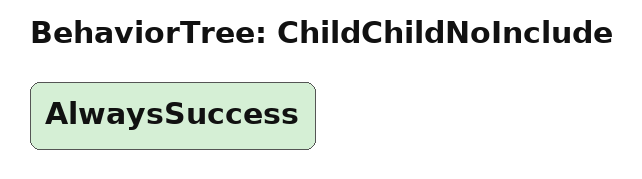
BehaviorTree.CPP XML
<root BTCPP_format="4" main_tree_to_execute = "ChildChildNoInclude">
  <BehaviorTree ID="ChildChildNoInclude">
    <AlwaysSuccess />
  </BehaviorTree>
</root>
